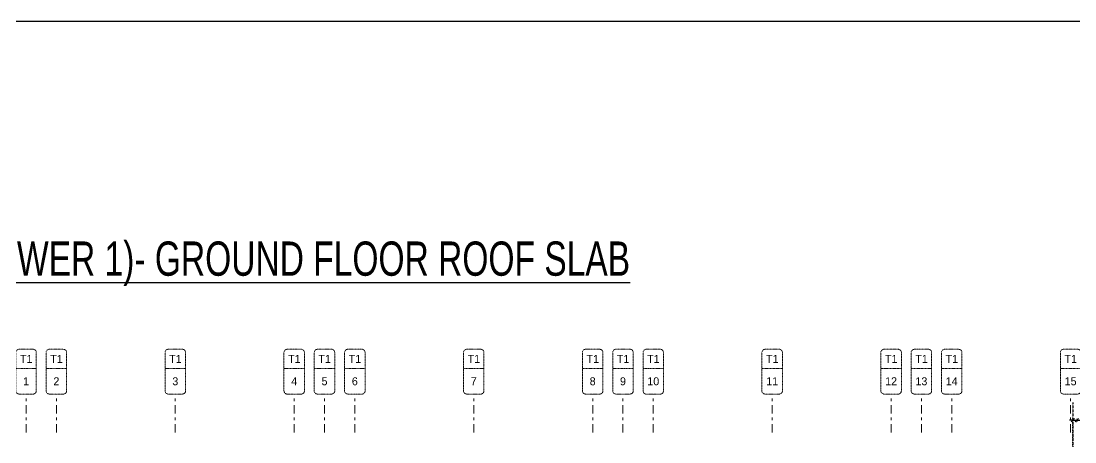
# Model space of a CAD drawing. Header units: millimetres. Extents: x 1078357 to 2594950, y -4969473 to -4636555.
# Drawn here: x 1105135 to 1151216, y -4654983 to -4636555 of the extents above; entities that cross this region are included whole.
import ezdxf
from ezdxf.enums import TextEntityAlignment as Align

# ---------------------------------------------------------------- set-up
doc = ezdxf.new("R2010")
doc.units = ezdxf.units.MM
doc.header["$PDMODE"] = 35
for name, pattern in [('CENTER', [2, 1.25, -0.25, 0.25, -0.25]), ('CONTINOUS', [0]), ('DGN STYLE 7', [8.34, 3.75, -1.67, 1.25, -1.67]), ('DOT', [0.25, 0, -0.25]), ('HIDDEN', [0.375, 0.25, -0.125])]:
    doc.linetypes.add(name, pattern=pattern)
doc.layers.get('0').update_dxf_attribs({"lineweight": 0})
doc.layers.get('Defpoints').update_dxf_attribs({"lineweight": 0})
for name, color, linetype, lineweight in [('A-_ANOTDIMA_D-', 6, 'Continuous', 13), ('A-_ANOTGRID_E-', 8, 'DGN STYLE 7', 13), ('Boundary', 40, 'Continuous', 30), ('GRID LINE', 8, 'Continuous', 0)]:
    doc.layers.add(name, color=color, linetype=linetype, lineweight=lineweight)
for name, color, linetype in [('EXPANSION JOINT', 10, 'HIDDEN'), ('EXPANTION JOINT', 240, 'Continuous'), ('S TEXT', 7, 'Continuous')]:
    doc.layers.add(name, color=color, linetype=linetype)
doc.styles.add('Roman', font='romans')
doc.styles.add('SANSSERIF', font='sas_____.pfb')
doc.styles.get("Standard").update_dxf_attribs({"font": 'Adani Regular.ttf', "height": 500})
doc.dimstyles.new('HARESH', dxfattribs={"dimtxt": 150, "dimasz": 75, "dimexe": 0, "dimexo": 0, "dimgap": 25, "dimtad": 1, "dimdec": 0, "dimdsep": 46, "dimtxsty": 'Roman', "dimblk": 'OBLIQUE', "dimcen": 225, "dimdle": 25, "dimclrd": 2, "dimclre": 2, "dimclrt": 7, "dimadec": 8, "dimazin": 1, "dimtfac": 1, "dimtdec": 0, "dimtmove": 0, "dimatfit": 0, "dimfxl": 1, "dimlwd": -1, "dimlwe": -1, "dimarcsym": 0})

# ---------------------------------------------------------------- blocks, each defined once
blk = doc.blocks.new('_Oblique')
at = {"color": 0, "linetype": 'ByBlock', "lineweight": -2}
blk.add_line((-0.5, -0.5), (0.5, 0.5), dxfattribs=at)
blk = doc.blocks.new('*D1137')
at = {"layer": 'Defpoints', "color": 0, "linetype": 'CONTINOUS', "ltscale": 0.5, "transparency": 16777216}
for p in [(1151303, -4653978, 3), (1151303, -4654028), (1151128, -4655991, 0)]:
    blk.add_point(p, dxfattribs=at)
at = {"layer": 'EXPANTION JOINT', "color": 2, "linetype": 'CONTINOUS', "ltscale": 0.5, "transparency": 16777216}
for p, q in [((1151128, -4654028), (1150978, -4654028)), ((1151128, -4654028), (1151303, -4654028)), ((1151303, -4654028), (1154668, -4654028))]:
    blk.add_line(p, q, dxfattribs=at)
at = {"layer": 'EXPANTION JOINT', "color": 2, "linetype": 'DOT', "ltscale": 0.5, "transparency": 16777216}
for p, q in [((1151128, -4655991), (1151128, -4653928)), ((1151303, -4653978), (1151303, -4654128))]:
    blk.add_line(p, q, dxfattribs=at)
at = {"layer": 'EXPANTION JOINT', "color": 2, "linetype": 'CONTINOUS', "ltscale": 0.5, "transparency": 16777216, "xscale": 150, "yscale": 150, "zscale": 150}
blk.add_blockref('_Oblique', (1151128, -4654028), dxfattribs=at)
at = {"layer": 'EXPANTION JOINT', "color": 2, "linetype": 'CONTINOUS', "ltscale": 0.5, "transparency": 16777216, "xscale": 150, "yscale": 150, "zscale": 150, "rotation": 180}
blk.add_blockref('_Oblique', (1151303, -4654028), dxfattribs=at)
at = {"layer": 'EXPANTION JOINT', "color": 7, "linetype": 'CONTINOUS', "ltscale": 0.5, "transparency": 16777216, "char_height": 225, "attachment_point": 5, "style": 'Roman'}
for s, insert in [('175mm', (1153135, -4653840)), ('EXPANSION JOINT ', (1153135, -4654215))]:
    blk.add_mtext(s, dxfattribs=dict(at, insert=insert))
blk = doc.blocks.new('*D1138')
at = {"layer": 'Defpoints', "color": 0, "linetype": 'CONTINOUS', "ltscale": 0.5, "transparency": 16777216}
for p in [(1151303, -4653978, 3), (1151303, -4654028), (1151128, -4655991, 0)]:
    blk.add_point(p, dxfattribs=at)
at = {"layer": 'EXPANTION JOINT', "color": 2, "linetype": 'CONTINOUS', "ltscale": 0.5, "transparency": 16777216}
for p, q in [((1151128, -4654028), (1150978, -4654028)), ((1151128, -4654028), (1151303, -4654028)), ((1151303, -4654028), (1154668, -4654028))]:
    blk.add_line(p, q, dxfattribs=at)
at = {"layer": 'EXPANTION JOINT', "color": 2, "linetype": 'DOT', "ltscale": 0.5, "transparency": 16777216}
for p, q in [((1151128, -4655991), (1151128, -4653928)), ((1151303, -4653978), (1151303, -4654128))]:
    blk.add_line(p, q, dxfattribs=at)
at = {"layer": 'EXPANTION JOINT', "color": 2, "linetype": 'CONTINOUS', "ltscale": 0.5, "transparency": 16777216, "xscale": 150, "yscale": 150, "zscale": 150}
blk.add_blockref('_Oblique', (1151128, -4654028), dxfattribs=at)
at = {"layer": 'EXPANTION JOINT', "color": 2, "linetype": 'CONTINOUS', "ltscale": 0.5, "transparency": 16777216, "xscale": 150, "yscale": 150, "zscale": 150, "rotation": 180}
blk.add_blockref('_Oblique', (1151303, -4654028), dxfattribs=at)
at = {"layer": 'EXPANTION JOINT', "color": 7, "linetype": 'CONTINOUS', "ltscale": 0.5, "transparency": 16777216, "char_height": 225, "attachment_point": 5, "style": 'Roman'}
for s, insert in [('175mm', (1153135, -4653840)), ('EXPANSION JOINT ', (1153135, -4654215))]:
    blk.add_mtext(s, dxfattribs=dict(at, insert=insert))
blk = doc.blocks.new('Tower grid nomenclature-ex')
at = {"layer": 'A-_ANOTGRID_E-'}
blk.add_lwpolyline([(-1250, -600), (1750, -600, 0.414214), (2000, -350), (2000, 750, 0.414214), (1750, 1000), (-1250, 1000, 0.414214), (-1500, 750), (-1500, -350, 0.414214)], format="xyb", close=True, dxfattribs=at)
blk.add_lwpolyline([(0, 1000), (0, -600)], dxfattribs=at)
at = {"layer": 'A-_ANOTGRID_E-', "flags": 8}
for p in [(-1235, 400), (1788, 400)]:
    blk.add_attdef('GRID', text='', height=625, dxfattribs=at).set_placement(p, align=Align.MIDDLE_CENTER)
blk = doc.blocks.new('T1')
at = {"layer": 'GRID LINE', "linetype": 'DGN STYLE 7', "ltscale": 100, "elevation": 0}
for points in [[(38311, -31827), (38311, -30138)], [(39636, -31827), (39636, -30138)], [(44836, -31827), (44836, -30138)], [(50036, -31827), (50036, -30138)], [(51361, -31827), (51361, -30138)], [(52686, -31827), (52686, -30138)], [(57886, -31827), (57886, -30138)], [(63086, -31827), (63086, -30138)], [(64411, -31827), (64411, -30138)], [(65736, -31827), (65736, -30138)], [(70936, -31827), (70936, -30138)], [(76136, -31827), (76136, -30138)], [(77461, -31827), (77461, -30138)], [(78786, -31827), (78786, -30138)], [(83986, -31827), (83986, -30138)]]:
    blk.add_lwpolyline(points, dxfattribs=at)
at = {"layer": 'GRID LINE'}
ref = blk.add_blockref('Tower grid nomenclature-ex', (38199, -29018, 0), dxfattribs=dict(at, xscale=0.56, yscale=0.56, zscale=0.56, rotation=270))
ref.add_attrib('GRID', '1', dxfattribs={"layer": 'A-_ANOTGRID_E-', "height": 350}).set_placement((38311, -29578, 0), align=Align.MIDDLE_CENTER)
ref.add_attrib('GRID', 'T1', dxfattribs={"layer": 'A-_ANOTGRID_E-', "height": 350}).set_placement((38316, -28598, 0), align=Align.MIDDLE_CENTER)
ref = blk.add_blockref('Tower grid nomenclature-ex', (39524, -29018, 0), dxfattribs=dict(at, xscale=0.56, yscale=0.56, zscale=0.56, rotation=270))
ref.add_attrib('GRID', '2', dxfattribs={"layer": 'A-_ANOTGRID_E-', "height": 350}).set_placement((39636, -29578, 0), align=Align.MIDDLE_CENTER)
ref.add_attrib('GRID', 'T1', dxfattribs={"layer": 'A-_ANOTGRID_E-', "height": 350}).set_placement((39641, -28598, 0), align=Align.MIDDLE_CENTER)
ref = blk.add_blockref('Tower grid nomenclature-ex', (44724, -29018, 0), dxfattribs=dict(at, xscale=0.56, yscale=0.56, zscale=0.56, rotation=270))
ref.add_attrib('GRID', '3', dxfattribs={"layer": 'A-_ANOTGRID_E-', "height": 350}).set_placement((44836, -29578, 0), align=Align.MIDDLE_CENTER)
ref.add_attrib('GRID', 'T1', dxfattribs={"layer": 'A-_ANOTGRID_E-', "height": 350}).set_placement((44841, -28598, 0), align=Align.MIDDLE_CENTER)
ref = blk.add_blockref('Tower grid nomenclature-ex', (49924, -29018, 0), dxfattribs=dict(at, xscale=0.56, yscale=0.56, zscale=0.56, rotation=270))
ref.add_attrib('GRID', '4', dxfattribs={"layer": 'A-_ANOTGRID_E-', "height": 350}).set_placement((50036, -29578, 0), align=Align.MIDDLE_CENTER)
ref.add_attrib('GRID', 'T1', dxfattribs={"layer": 'A-_ANOTGRID_E-', "height": 350}).set_placement((50041, -28598, 0), align=Align.MIDDLE_CENTER)
ref = blk.add_blockref('Tower grid nomenclature-ex', (51249, -29018, 0), dxfattribs=dict(at, xscale=0.56, yscale=0.56, zscale=0.56, rotation=270))
ref.add_attrib('GRID', '5', dxfattribs={"layer": 'A-_ANOTGRID_E-', "height": 350}).set_placement((51361, -29578, 0), align=Align.MIDDLE_CENTER)
ref.add_attrib('GRID', 'T1', dxfattribs={"layer": 'A-_ANOTGRID_E-', "height": 350}).set_placement((51366, -28598, 0), align=Align.MIDDLE_CENTER)
ref = blk.add_blockref('Tower grid nomenclature-ex', (52574, -29018, 0), dxfattribs=dict(at, xscale=0.56, yscale=0.56, zscale=0.56, rotation=270))
ref.add_attrib('GRID', '6', dxfattribs={"layer": 'A-_ANOTGRID_E-', "height": 350}).set_placement((52686, -29578, 0), align=Align.MIDDLE_CENTER)
ref.add_attrib('GRID', 'T1', dxfattribs={"layer": 'A-_ANOTGRID_E-', "height": 350}).set_placement((52691, -28598, 0), align=Align.MIDDLE_CENTER)
ref = blk.add_blockref('Tower grid nomenclature-ex', (57774, -29018, 0), dxfattribs=dict(at, xscale=0.56, yscale=0.56, zscale=0.56, rotation=270))
ref.add_attrib('GRID', '7', dxfattribs={"layer": 'A-_ANOTGRID_E-', "height": 350}).set_placement((57886, -29578, 0), align=Align.MIDDLE_CENTER)
ref.add_attrib('GRID', 'T1', dxfattribs={"layer": 'A-_ANOTGRID_E-', "height": 350}).set_placement((57891, -28598, 0), align=Align.MIDDLE_CENTER)
ref = blk.add_blockref('Tower grid nomenclature-ex', (62974, -29018, 0), dxfattribs=dict(at, xscale=0.56, yscale=0.56, zscale=0.56, rotation=270))
ref.add_attrib('GRID', '8', dxfattribs={"layer": 'A-_ANOTGRID_E-', "height": 350}).set_placement((63086, -29578, 0), align=Align.MIDDLE_CENTER)
ref.add_attrib('GRID', 'T1', dxfattribs={"layer": 'A-_ANOTGRID_E-', "height": 350}).set_placement((63091, -28598, 0), align=Align.MIDDLE_CENTER)
ref = blk.add_blockref('Tower grid nomenclature-ex', (64299, -29018, 0), dxfattribs=dict(at, xscale=0.56, yscale=0.56, zscale=0.56, rotation=270))
ref.add_attrib('GRID', '9', dxfattribs={"layer": 'A-_ANOTGRID_E-', "height": 350}).set_placement((64411, -29578, 0), align=Align.MIDDLE_CENTER)
ref.add_attrib('GRID', 'T1', dxfattribs={"layer": 'A-_ANOTGRID_E-', "height": 350}).set_placement((64416, -28598, 0), align=Align.MIDDLE_CENTER)
ref = blk.add_blockref('Tower grid nomenclature-ex', (65624, -29018, 0), dxfattribs=dict(at, xscale=0.56, yscale=0.56, zscale=0.56, rotation=270))
ref.add_attrib('GRID', '10', dxfattribs={"layer": 'A-_ANOTGRID_E-', "height": 350}).set_placement((65736, -29578, 0), align=Align.MIDDLE_CENTER)
ref.add_attrib('GRID', 'T1', dxfattribs={"layer": 'A-_ANOTGRID_E-', "height": 350}).set_placement((65741, -28598, 0), align=Align.MIDDLE_CENTER)
ref = blk.add_blockref('Tower grid nomenclature-ex', (70824, -29018, 0), dxfattribs=dict(at, xscale=0.56, yscale=0.56, zscale=0.56, rotation=270))
ref.add_attrib('GRID', '11', dxfattribs={"layer": 'A-_ANOTGRID_E-', "height": 350}).set_placement((70936, -29578, 0), align=Align.MIDDLE_CENTER)
ref.add_attrib('GRID', 'T1', dxfattribs={"layer": 'A-_ANOTGRID_E-', "height": 350}).set_placement((70941, -28598, 0), align=Align.MIDDLE_CENTER)
ref = blk.add_blockref('Tower grid nomenclature-ex', (76024, -29018, 0), dxfattribs=dict(at, xscale=0.56, yscale=0.56, zscale=0.56, rotation=270))
ref.add_attrib('GRID', '12', dxfattribs={"layer": 'A-_ANOTGRID_E-', "height": 350}).set_placement((76136, -29578, 0), align=Align.MIDDLE_CENTER)
ref.add_attrib('GRID', 'T1', dxfattribs={"layer": 'A-_ANOTGRID_E-', "height": 350}).set_placement((76141, -28598, 0), align=Align.MIDDLE_CENTER)
ref = blk.add_blockref('Tower grid nomenclature-ex', (77349, -29018, 0), dxfattribs=dict(at, xscale=0.56, yscale=0.56, zscale=0.56, rotation=270))
ref.add_attrib('GRID', '13', dxfattribs={"layer": 'A-_ANOTGRID_E-', "height": 350}).set_placement((77461, -29578, 0), align=Align.MIDDLE_CENTER)
ref.add_attrib('GRID', 'T1', dxfattribs={"layer": 'A-_ANOTGRID_E-', "height": 350}).set_placement((77466, -28598, 0), align=Align.MIDDLE_CENTER)
ref = blk.add_blockref('Tower grid nomenclature-ex', (78674, -29018, 0), dxfattribs=dict(at, xscale=0.56, yscale=0.56, zscale=0.56, rotation=270))
ref.add_attrib('GRID', '14', dxfattribs={"layer": 'A-_ANOTGRID_E-', "height": 350}).set_placement((78786, -29578, 0), align=Align.MIDDLE_CENTER)
ref.add_attrib('GRID', 'T1', dxfattribs={"layer": 'A-_ANOTGRID_E-', "height": 350}).set_placement((78791, -28598, 0), align=Align.MIDDLE_CENTER)
ref = blk.add_blockref('Tower grid nomenclature-ex', (83874, -29018, 0), dxfattribs=dict(at, xscale=0.56, yscale=0.56, zscale=0.56, rotation=270))
ref.add_attrib('GRID', '15', dxfattribs={"layer": 'A-_ANOTGRID_E-', "height": 350}).set_placement((83986, -29578, 0), align=Align.MIDDLE_CENTER)
ref.add_attrib('GRID', 'T1', dxfattribs={"layer": 'A-_ANOTGRID_E-', "height": 350}).set_placement((83991, -28598, 0), align=Align.MIDDLE_CENTER)

msp = doc.modelspace()

# ---------------------------------------------------------------- linework, layer by layer
at = {"layer": 'Boundary', "ltscale": 700, "elevation": 0}
msp.add_lwpolyline([(1097224.7, -4636555), (1204038.4, -4636555), (1204038.4, -4684019.2), (1097224.7, -4684019.2)], close=True, dxfattribs=at)
at = {"layer": 'EXPANSION JOINT'}
msp.add_line((1151128.3, -4653251.2, 0), (1151128.3, -4667391.2, 0), dxfattribs=at)
msp.add_line((1151128.3, -4653251.2, 0), (1151128.3, -4667391.2, 0), dxfattribs=at)

# ---------------------------------------------------------------- block references
at = {"layer": 'A-_ANOTDIMA_D-', "color": 2, "linetype": 'CENTER', "ltscale": 700}
msp.add_blockref('T1', (1067042.8, -4622748.5, 0), dxfattribs=at)

# ---------------------------------------------------------------- texts
at = {"layer": 'S TEXT', "color": 1, "extrusion": (-1.33677e-08, 3.74197e-09, 1), "style": 'SANSSERIF', "width": 0.7}
msp.add_text('%%U(TOWER 1)- GROUND FLOOR ROOF SLAB', height=1500, dxfattribs=at).set_placement((1102430.4, -4647705.8, 0.2))

# ---------------------------------------------------------------- dimensions: what is measured, and where the dimension line sits
at = {"layer": 'EXPANTION JOINT', "linetype": 'CONTINOUS', "ltscale": 0.5}
for picture in ['*D1137', '*D1138']:
    dim = msp.add_linear_dim(base=(1151303.3, -4654027.9, -2.8), p1=(1151128.4, -4655990.8, -2.8), p2=(1151303.3, -4653977.5, 0), text='175mm\\XEXPANSION JOINT ', dimstyle='HARESH', override={"dimtxt": 225, "dimasz": 150, "dimexe": 100, "dimgap": 75, "dimtxsty": 'Roman', "dimdle": 1, "dimfxl": 500, "dimarcsym": 1}, dxfattribs=at)
    dim.commit()
    dim.dimension.update_dxf_attribs({"geometry": picture, "text_midpoint": (1153135.5, -4654027.9, -2.8)})

doc.saveas('drawing.dxf')
